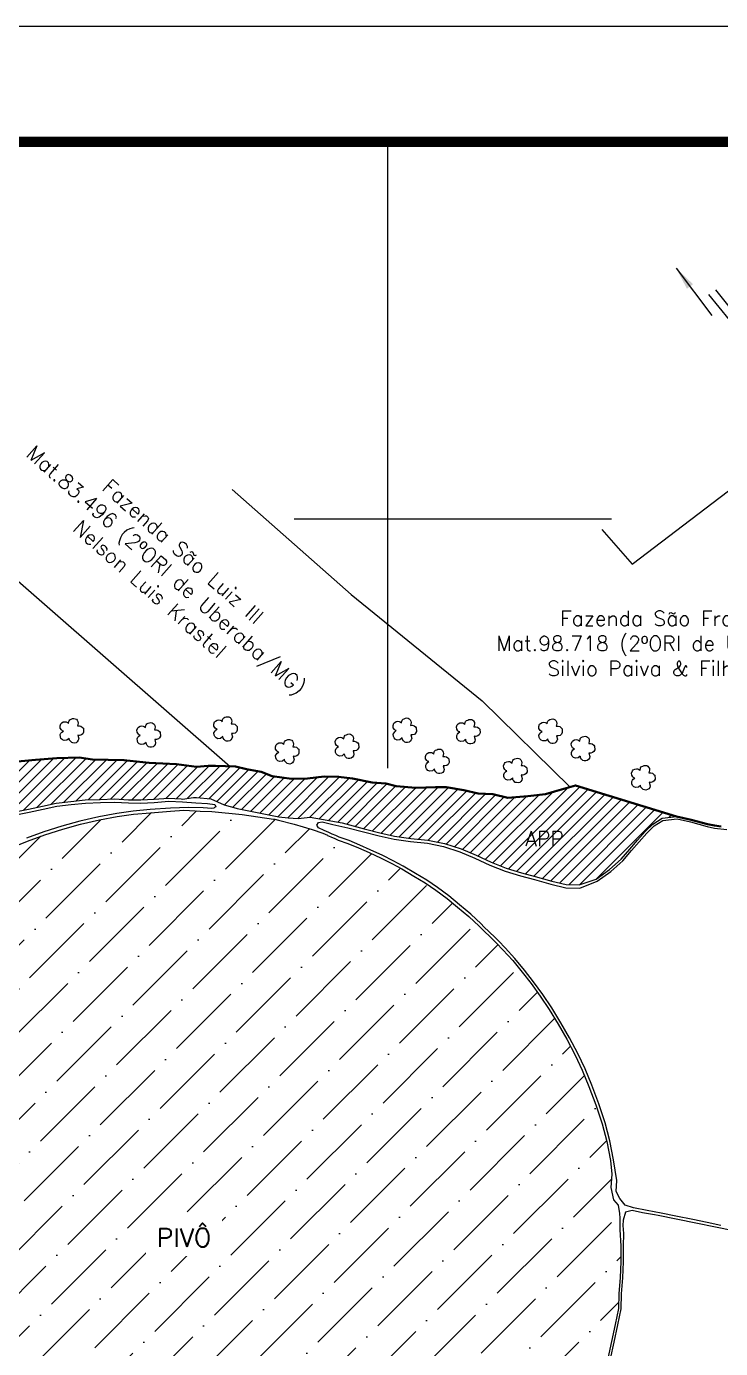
# Model space of a CAD drawing. Extents: x 734891 to 739346, y 7807240 to 7810390.
# Drawn here: x 736780 to 737682, y 7808671 to 7810390 of the extents above; entities that cross this region are included whole.
import ezdxf

# ---------------------------------------------------------------- set-up
doc = ezdxf.new("R2010")
doc.units = 0
doc.linetypes.add('CONTINUO', pattern=[0])
doc.linetypes.add('LIN0', pattern=[0])
for name, color, linetype, lineweight in [('0114000037', 1, 'Continuous', 40), ('MALHA', 8, 'Continuous', 9), ('TEXTO_DIVERSOS', 7, 'Continuous', 5)]:
    doc.layers.add(name, color=color, linetype=linetype, lineweight=lineweight)
for name, color, linetype in [('0114000037029', 5, 'Continuous'), ('0114000037031', 5, 'Continuous'), ('0114000037032', 5, 'Continuous'), ('APP', 1, 'Continuous'), ('MARGEM', 7, 'CONTINUO'), ('MATO', 3, 'Continuous'), ('PIVÔ', 5, 'Continuous'), ('RODOVIA', 1, 'Continuous'), ('TEXTO', 7, 'Continuous'), ('TEXTO CONFRONTANTES', 7, 'Continuous')]:
    doc.layers.add(name, color=color, linetype=linetype)
doc.styles.add('SIMPLEX', font='simplex', dxfattribs={"height": 0.2})
doc.styles.get("Standard").update_dxf_attribs({"font": 'arial.ttf'})
doc.dimstyles.new('ISO-25', dxfattribs={"dimtxt": 2.5, "dimasz": 2.5, "dimexe": 1.25, "dimexo": 0.625, "dimtad": 1, "dimtxsty": 'Standard', "dimcen": 2.5, "dimadec": 0, "dimazin": 0, "dimtfac": 1, "dimtmove": 0, "dimatfit": 3, "dimfxl": 1, "dimarcsym": 0})

msp = doc.modelspace()

# ---------------------------------------------------------------- hatches: boundary and pattern name
at = {"layer": 'APP'}
h = msp.add_hatch(dxfattribs=at)
h.set_pattern_fill('ANSI31', color=256, scale=80)
h.set_pattern_definition([(45, (0, 0), (-7.071067812, 7.071067812), [])])
h.paths.add_polyline_path([(736326.2, 7809155.5), (736337, 7809147.4), (736344.9, 7809140.7), (736355.5, 7809145.5), (736361.9, 7809151.1), (736371.4, 7809158.7), (736385.2, 7809169.4), (736400.8, 7809179.9), (736417.4, 7809191), (736430.2, 7809199), (736442, 7809206.7), (736454.2, 7809214.6), (736464.6, 7809221.5), (736480.6, 7809232.3), (736496.5, 7809243.8), (736514.8, 7809257.1), (736524.7, 7809263.8), (736540.3, 7809274.2), (736554.9, 7809282.6), (736570.7, 7809291.6), (736587, 7809301), (736603.9, 7809309.8), (736620, 7809318), (736637.8, 7809327.5), (736656.5, 7809337.1), (736673.7, 7809343.9), (736690.2, 7809350.4), (736709.2, 7809356.1), (736728.2, 7809361.1), (736746.9, 7809364.9), (736763.3, 7809368.6), (736782.7, 7809372.7), (736800.8, 7809376.4), (736818.8, 7809380.3), (736837.7, 7809382.5), (736856.4, 7809384.5), (736876, 7809385.2), (736894.5, 7809385.8), (736912.7, 7809384.8), (736928.8, 7809384.5), (736945.9, 7809385.4), (736964.9, 7809386.9), (736981.1, 7809385.8), (736982.9, 7809385.7), (736997, 7809387.8), (737001, 7809387.7), (737019.7, 7809385.9), (737037.1, 7809378), (737052.6, 7809373.8), (737054.1, 7809373.6), (737108, 7809362.4), (737120.2, 7809361.2), (737133.4, 7809360.5), (737148.8, 7809362), (737190.3, 7809354.8), (737219.1, 7809347.1), (737239.6, 7809341.9), (737258.7, 7809337.4), (737279.9, 7809334.4), (737302, 7809332.1), (737323.4, 7809327.8), (737345, 7809320.9), (737364.6, 7809312.7), (737384.2, 7809303.4), (737403.9, 7809295.9), (737423.7, 7809289.9), (737441.4, 7809284.9), (737462.9, 7809278.9), (737481.9, 7809274.4), (737498.7, 7809273.9), (737520.6, 7809281.3), (737538, 7809293.9), (737553.1, 7809307.5), (737564.4, 7809320.6), (737574.5, 7809332.1), (737584.4, 7809343.3), (737594.5, 7809353.1), (737606.5, 7809360.8), (737625, 7809362.8), (737493.8, 7809403.5), (737466.4, 7809395.4), (737454.9, 7809392.1), (737431.7, 7809389.5), (737405.8, 7809387.2), (737386.6, 7809392.1), (737367.5, 7809392.7), (737348.7, 7809397.2), (737325.6, 7809401.1), (737311.9, 7809401.3), (737286.3, 7809400.4), (737260.9, 7809402.5), (737247.2, 7809405.9), (737229.7, 7809407.3), (737204.1, 7809412.3), (737185.8, 7809414.7), (737167.3, 7809415), (737145.6, 7809412.4), (737124.7, 7809412), (737099.4, 7809415.4), (737085.3, 7809421.1), (737066.3, 7809424.4), (737051.7, 7809427.8), (737026, 7809428.8), (737016.1, 7809428.8), (737001.3, 7809427.6), (736974.9, 7809431), (736939.6, 7809432.9), (736906.7, 7809436.4), (736866, 7809437.1), (736848.5, 7809439.9), (736819.3, 7809438.8), (736791.9, 7809436.6), (736754.7, 7809433), (736726.9, 7809427.2), (736698.9, 7809417.2), (736666.3, 7809408.6), (736639.5, 7809404.9), (736605.4, 7809391.2), (736588, 7809383.6), (736570.1, 7809371), (736553.6, 7809365), (736532.2, 7809357.7), (736501.9, 7809341.2), (736473.1, 7809327), (736457.6, 7809322.8), (736431.2, 7809305.7), (736411.6, 7809285.9), (736403.4, 7809275.6), (736396.5, 7809269.6), (736389.8, 7809261.9), (736377.4, 7809251.6), (736354.6, 7809235.8), (736337, 7809207.3), (736326.5, 7809195.7), (736316, 7809187.4), (736299.3, 7809173.5), (736283.9, 7809160.9), (736249.7, 7809129.6), (736230.3, 7809118.6), (736217, 7809110.9), (736204.6, 7809106), (736193.5, 7809100.6), (736181.7, 7809094.2), (736166.7, 7809086.8), (736163, 7809074.9), (736160.3, 7809070.6), (736156.1, 7809064.5), (736149.6, 7809054.9), (736137.9, 7809042.9), (736116.9, 7809025.6), (736096.7, 7809010.4), (736074.1, 7808994), (736054.9, 7808978.8), (736032.4, 7808958.1), (736019.1, 7808936), (736012.2, 7808924.8), (736006, 7808914.8), (735997.9, 7808896.5), (735993.3, 7808867.3), (735982.3, 7808848.9), (735976.2, 7808839.5), (735966.6, 7808831.9), (735903.3, 7808910.6), (735889, 7808907.7), (735878.8, 7808905.5), (735867.6, 7808902.8), (735858.5, 7808896.1), (735840, 7808889.7), (735812.1, 7808876.7), (735792.7, 7808868.7), (735780.1, 7808860.7), (735824.2, 7808842.6), (735865.8, 7808822.5), (735898.6, 7808800.9), (735929.4, 7808778.5), (735970.7, 7808757.2), (735986.4, 7808785.9), (736016.9, 7808846.1), (736031.4, 7808868.6), (736047.9, 7808892.3), (736085.2, 7808937.5), (736107.9, 7808964.3), (736135.4, 7808988), (736167.2, 7809010.6), (736192.7, 7809026.9), (736247.7, 7809070.8), (736266.3, 7809090.4), (736304, 7809136.5), (736313.9, 7809147.9)])
at = {"layer": 'PIVÔ'}
h = msp.add_hatch(dxfattribs=at)
h.set_pattern_fill('ANSI36', color=3, scale=320)
h.set_pattern_definition([(45, (0, 0), (21.21320344, 77.78174593), [100, -20, 0, -20])])
h.paths.add_polyline_path([(736466.5, 7809026.1), (736472, 7809036.6), (736476, 7809045.5), (736480.5, 7809053.3), (736485.5, 7809064.2), (736494, 7809080.4), (736503.4, 7809098.4), (736513.8, 7809114.1), (736524.9, 7809130.7), (736536.6, 7809145.8), (736544.8, 7809157.7), (736547.9, 7809162.3), (736559.9, 7809176.5), (736562.9, 7809179.8), (736565.7, 7809182.1), (736569.9, 7809187.2), (736580.9, 7809198.7), (736597.1, 7809215), (736613.3, 7809229.8), (736630.3, 7809243.9), (736648.6, 7809258.3), (736668, 7809272.3), (736689.1, 7809285.2), (736712, 7809298.7), (736734.5, 7809310.5), (736758, 7809321.5), (736781.4, 7809330.9), (736803.7, 7809339.1), (736827.1, 7809346.6), (736850.3, 7809352.8), (736875, 7809358.5), (736898.1, 7809362.9), (736919.2, 7809365.8), (736941.3, 7809367.9), (736967.4, 7809369.9), (736984.8, 7809371), (736999.2, 7809370.4), (737005.9, 7809369.7), (737021.1, 7809369.5), (737060.5, 7809365.6), (737101, 7809359.6), (737103.1, 7809359.3), (737107.8, 7809358.3), (737127.9, 7809353.1), (737151.4, 7809346), (737165.3, 7809341.2), (737171.5, 7809338.5), (737171.6, 7809338.4), (737175.9, 7809336.6), (737180.8, 7809334.4), (737185.3, 7809332.4), (737198, 7809327.9), (737211.7, 7809322.1), (737225.4, 7809316), (737241.4, 7809308.8), (737254.9, 7809301.9), (737267.9, 7809294.8), (737283.7, 7809285.5), (737298.5, 7809276.7), (737312.1, 7809267.3), (737326.8, 7809256.4), (737340.5, 7809245.2), (737355.4, 7809233), (737368.5, 7809220.4), (737372.1, 7809216.8), (737386, 7809203.3), (737391.3, 7809198.1), (737399.6, 7809189.4), (737412.2, 7809175.5), (737424.5, 7809160.5), (737436.1, 7809145.7), (737448.1, 7809129.2), (737459.6, 7809112), (737471.4, 7809092.7), (737482.4, 7809073.2), (737493.6, 7809052.8), (737502.7, 7809033.1), (737511.4, 7809011.9), (737520.4, 7808988), (737528.4, 7808963.4), (737534.8, 7808940.3), (737539.2, 7808915.8), (737541.2, 7808897.9), (737540, 7808880.5), (737543.2, 7808864.6), (737549.5, 7808857.4), (737550.9, 7808846.5), (737551.3, 7808840.8), (737551.7, 7808825.9), (737552.7, 7808804), (737552.8, 7808783.9), (737552, 7808763.3), (737550.1, 7808742.2), (737549.6, 7808723.1), (737545.5, 7808702.3), (737540.7, 7808680.1), (737536.1, 7808658.3), (737530.7, 7808639), (737524, 7808621), (737517, 7808601.9), (737509, 7808583.3), (737500.5, 7808563.7), (737491, 7808545), (737481.5, 7808526.2), (737471.4, 7808509.1), (737459.1, 7808489.7), (737444.4, 7808469.7), (737429.1, 7808450.2), (737417.5, 7808437.2), (737407, 7808424.7), (737397.1, 7808413.9), (737392.6, 7808409), (737382.4, 7808397.6), (737370.6, 7808386.6), (737358.9, 7808376.8), (737347, 7808366.8), (737331, 7808354.5), (737313, 7808341.3), (737286.5, 7808323.3), (737257.6, 7808305.5), (737237.6, 7808295), (737216.1, 7808285.5), (737195.7, 7808276.4), (737174.3, 7808268.5), (737151.5, 7808260.9), (737122.9, 7808252.9), (737093.4, 7808246), (737072.3, 7808242.2), (737045.4, 7808239.2), (737014.1, 7808236.9), (736986.3, 7808235.8), (736965.9, 7808236), (736940.6, 7808237.1), (736913.7, 7808239.8), (736890.9, 7808243.4), (736865.3, 7808248.5), (736847.7, 7808252.2), (736827.4, 7808256.7), (736812.1, 7808259.4), (736798.1, 7808264.2), (736784.5, 7808270.3), (736764.9, 7808281.8), (736736, 7808297.6), (736688.9, 7808324.4), (736666.7, 7808337.7), (736637.5, 7808356.2), (736616.2, 7808371.9), (736594.1, 7808390.9), (736571.3, 7808411.5), (736550.4, 7808436), (736532.5, 7808458.5), (736512.3, 7808490), (736493.4, 7808522.7), (736480, 7808551), (736447.9, 7808625.4), (736440.9, 7808645.1), (736437.1, 7808659.2), (736433.1, 7808679.9), (736423.3, 7808739.5), (736420.8, 7808772.4), (736418.6, 7808806.5), (736421.6, 7808865.5), (736427.8, 7808904.5), (736432.4, 7808925), (736439.7, 7808951.2), (736450.6, 7808984.7), (736460.1, 7809010.5)])

# ---------------------------------------------------------------- linework, layer by layer
at = {"layer": '0114000037'}
msp.add_lwpolyline([(737683.4, 7809350), (737674.7, 7809351.2), (737665.6, 7809353), (737644.3, 7809358.8), (737625, 7809362.8), (737493.8, 7809403.5), (737466.4, 7809395.4), (737454.9, 7809392.1), (737431.7, 7809389.5), (737405.8, 7809387.2), (737386.6, 7809392.1), (737367.5, 7809392.7), (737348.7, 7809397.2), (737325.6, 7809401.1), (737311.9, 7809401.3), (737286.3, 7809400.4), (737260.9, 7809402.5), (737247.2, 7809405.9), (737229.7, 7809407.3), (737204.1, 7809412.3), (737185.8, 7809414.7), (737167.3, 7809415), (737145.6, 7809412.4), (737124.7, 7809412), (737099.4, 7809415.4), (737085.3, 7809421.1), (737066.3, 7809424.4), (737051.7, 7809427.8), (737026, 7809428.8), (737016.1, 7809428.8), (737001.3, 7809427.6), (736974.9, 7809431), (736939.6, 7809432.9), (736906.7, 7809436.4), (736866, 7809437.1), (736848.5, 7809439.9), (736819.3, 7809438.8), (736791.9, 7809436.6), (736754.7, 7809433)], dxfattribs=at)
at = {"layer": '0114000037029'}
msp.add_lwpolyline([(736764.1, 7809364.6), (736783.5, 7809368.8), (736801.7, 7809372.4), (736819.5, 7809376.4), (736838.2, 7809378.5), (736856.7, 7809380.5), (736876.2, 7809381.2), (736894.4, 7809381.8), (736912.6, 7809380.8), (736928.8, 7809380.5), (736946.1, 7809381.4), (736965, 7809382.9), (736982.7, 7809382.2), (737000.1, 7809380.9), (737015.6, 7809380.1), (737025, 7809378.5), (737026.2, 7809375.7), (737024.6, 7809374.5), (737023.8, 7809374), (737020.9, 7809373.6), (737009.8, 7809374.4), (736990.8, 7809374.9), (736967.2, 7809373.8), (736940.9, 7809371.9), (736918.7, 7809369.8), (736897.5, 7809366.8), (736874.2, 7809362.4), (736849.3, 7809356.7), (736826, 7809350.5), (736802.4, 7809342.9), (736780, 7809334.6)], dxfattribs=at)
at = {"layer": '0114000037031'}
msp.add_lwpolyline([(737683, 7808831.2), (737664.9, 7808835), (737646.6, 7808838.8), (737624.3, 7808843), (737605.4, 7808847), (737587, 7808850.5), (737569.1, 7808854.2), (737558.5, 7808857.5), (737551.6, 7808866.2), (737546.8, 7808875.1), (737547.6, 7808889.4), (737543.1, 7808916.4), (737538.7, 7808941.2), (737532.3, 7808964.5), (737524.1, 7808989.3), (737515.1, 7809013.4), (737506.3, 7809034.7), (737497.1, 7809054.6), (737485.9, 7809075.1), (737474.9, 7809094.8), (737463, 7809114.2), (737451.3, 7809131.5), (737439.2, 7809148.1), (737427.6, 7809163), (737415.2, 7809178.1), (737402.6, 7809192.1), (737394.2, 7809200.9), (737388.8, 7809206.1), (737374.9, 7809219.6), (737371.4, 7809223.2), (737358, 7809236), (737343.1, 7809248.3), (737329.2, 7809259.6), (737314.5, 7809270.5), (737300.6, 7809280.1), (737285.7, 7809289), (737269.9, 7809298.2), (737256.7, 7809305.4), (737243.2, 7809312.4), (737227, 7809319.6), (737213.3, 7809325.8), (737199.5, 7809331.6), (737186.8, 7809336.1), (737186.8, 7809336.1), (737182.4, 7809338.1), (737177.5, 7809340.2), (737173.3, 7809342), (737173.3, 7809342.1), (737167, 7809344.8), (737159.6, 7809348.3), (737157.6, 7809351.5), (737159.7, 7809355.1), (737164.4, 7809356.2), (737178.2, 7809352.7), (737197.8, 7809348.1), (737218.1, 7809343.2), (737238.6, 7809338), (737258, 7809333.4), (737279.4, 7809330.4), (737301.4, 7809328.1), (737322.4, 7809324), (737343.6, 7809317.1), (737363, 7809309), (737382.6, 7809299.7), (737402.6, 7809292.1), (737422.5, 7809286), (737440.4, 7809281.1), (737461.9, 7809275), (737481.4, 7809270.4), (737499.4, 7809269.9), (737522.1, 7809278.7), (737539.9, 7809291.6), (737555.2, 7809305.4), (737566.7, 7809318.6), (737576.7, 7809330.1), (737586.5, 7809341.2), (737596.3, 7809350.8), (737607.6, 7809357.9), (737626.2, 7809359.9), (737643.6, 7809355.9), (737664.9, 7809350), (737674.6, 7809348), (737690.5, 7809346.1)], dxfattribs=at)
at = {"layer": '0114000037032'}
msp.add_lwpolyline([(737971.9, 7808768.8), (737601.2, 7808844.2), (737596.6, 7808845), (737581.2, 7808847.7), (737567.4, 7808850.4), (737558.8, 7808848.5), (737556, 7808837.8), (737555.2, 7808831.1), (737556.4, 7808820.7), (737555.7, 7808804), (737555.8, 7808783.8), (737555, 7808763.2), (737553.1, 7808742.1), (737552.6, 7808722.8), (737548.5, 7808701.7), (737543.6, 7808679.5), (737539.1, 7808657.6)], dxfattribs=at)
at = {"layer": 'APP'}
msp.add_lwpolyline([(736763.3, 7809368.6), (736782.7, 7809372.7), (736800.8, 7809376.4), (736818.8, 7809380.3), (736837.7, 7809382.5), (736856.4, 7809384.5), (736876, 7809385.2), (736894.5, 7809385.8), (736912.7, 7809384.8), (736928.8, 7809384.5), (736945.9, 7809385.4), (736964.9, 7809386.9), (736981.1, 7809385.8), (736982.9, 7809385.7), (736997, 7809387.8), (737001, 7809387.7), (737019.7, 7809385.9), (737037.1, 7809378), (737052.6, 7809373.8), (737054.1, 7809373.6), (737108, 7809362.4), (737120.2, 7809361.2), (737133.4, 7809360.5), (737148.8, 7809362), (737190.3, 7809354.8), (737219.1, 7809347.1), (737239.6, 7809341.9), (737258.7, 7809337.4), (737279.9, 7809334.4), (737302, 7809332.1), (737323.4, 7809327.8), (737345, 7809320.9), (737364.6, 7809312.7), (737384.2, 7809303.4), (737403.9, 7809295.9), (737423.7, 7809289.9), (737441.4, 7809284.9), (737462.9, 7809278.9), (737481.9, 7809274.4), (737498.7, 7809273.9), (737520.6, 7809281.3), (737538, 7809293.9), (737553.1, 7809307.5), (737564.4, 7809320.6), (737574.5, 7809332.1), (737584.4, 7809343.3), (737594.5, 7809353.1), (737606.5, 7809360.8), (737625, 7809362.8), (737493.8, 7809403.5), (737466.4, 7809395.4), (737454.9, 7809392.1), (737431.7, 7809389.5), (737405.8, 7809387.2), (737386.6, 7809392.1), (737367.5, 7809392.7), (737348.7, 7809397.2), (737325.6, 7809401.1), (737311.9, 7809401.3), (737286.3, 7809400.4), (737260.9, 7809402.5), (737247.2, 7809405.9), (737229.7, 7809407.3), (737204.1, 7809412.3), (737185.8, 7809414.7), (737167.3, 7809415), (737145.6, 7809412.4), (737124.7, 7809412), (737099.4, 7809415.4), (737085.3, 7809421.1), (737066.3, 7809424.4), (737051.7, 7809427.8), (737026, 7809428.8), (737016.1, 7809428.8), (737001.3, 7809427.6), (736974.9, 7809431), (736939.6, 7809432.9), (736906.7, 7809436.4), (736866, 7809437.1), (736848.5, 7809439.9), (736819.3, 7809438.8), (736791.9, 7809436.6), (736754.7, 7809433)], dxfattribs=at)
at = {"layer": 'MALHA', "color": 8}
for p, q in [((737250, 7809425.7), (737250, 7810240.5)), ((737127.9, 7809750), (737540.8, 7809750))]:
    msp.add_line(p, q, dxfattribs=at)
at = {"layer": 'MATO', "linetype": 'CONTINUO'}
for points in [[(737035.3, 7809466.9, 0), (737032.5, 7809464.6, 0), (737029, 7809464.2, 0), (737026.5, 7809465.2, 0), (737024.8, 7809466.9, 0), (737024, 7809468.9, 0), (737023.8, 7809471.9, 0), (737024.8, 7809473.7, 0), (737025.8, 7809475.1, 0), (737027.8, 7809476.5, 0), (737026.5, 7809476.9, 0), (737025.3, 7809477.9, 0), (737023.8, 7809480.3, 0), (737023.5, 7809483.1, 0), (737024.6, 7809486, 0), (737025.7, 7809487, 0), (737027.8, 7809488.3, 0), (737029.9, 7809488.6, 0), (737031.7, 7809488.3, 0), (737033, 7809487.7, 0), (737034.5, 7809486.3, 0), (737035, 7809488.9, 0), (737035.3, 7809489.9, 0), (737036.5, 7809491.3, 0), (737038.1, 7809492, 0), (737039.8, 7809492.7, 0), (737041.6, 7809492.8, 0), (737043.3, 7809492.6, 0), (737044.7, 7809491.9, 0), (737045.8, 7809490.7, 0), (737046.7, 7809488.9, 0), (737047, 7809486.9, 0), (737046.2, 7809483.3, 0), (737048.7, 7809483.4, 0), (737050.8, 7809482.9, 0), (737052.7, 7809481.3, 0), (737053.8, 7809480.1, 0), (737054.1, 7809475.2, 0), (737052.9, 7809473, 0), (737051.3, 7809471.5, 0), (737048.8, 7809470.8, 0), (737046.6, 7809471, 0), (737047.8, 7809466.4, 0), (737047.2, 7809464.5, 0), (737045.9, 7809462.6, 0), (737044.4, 7809461.4, 0), (737042.3, 7809460.9, 0), (737040.3, 7809461, 0), (737038.7, 7809461.5, 0), (737037, 7809463.2, 0), (737035.7, 7809464.8, 0), (737035.4, 7809467.2, 0)], [(737268.4, 7809465.1, 0), (737265.6, 7809462.8, 0), (737262.1, 7809462.4, 0), (737259.6, 7809463.4, 0), (737257.9, 7809465.1, 0), (737257.1, 7809467.1, 0), (737256.9, 7809470.1, 0), (737257.9, 7809471.9, 0), (737258.9, 7809473.3, 0), (737260.9, 7809474.7, 0), (737259.6, 7809475.1, 0), (737258.4, 7809476.1, 0), (737256.9, 7809478.5, 0), (737256.6, 7809481.3, 0), (737257.7, 7809484.2, 0), (737258.8, 7809485.2, 0), (737260.9, 7809486.5, 0), (737263, 7809486.8, 0), (737264.8, 7809486.5, 0), (737266.1, 7809485.9, 0), (737267.6, 7809484.6, 0), (737268.1, 7809487.1, 0), (737268.4, 7809488.1, 0), (737269.6, 7809489.6, 0), (737271.2, 7809490.2, 0), (737272.9, 7809490.9, 0), (737274.7, 7809491.1, 0), (737276.4, 7809490.8, 0), (737277.8, 7809490.1, 0), (737278.9, 7809488.9, 0), (737279.8, 7809487.1, 0), (737280.1, 7809485.1, 0), (737279.3, 7809481.5, 0), (737281.8, 7809481.6, 0), (737283.9, 7809481.1, 0), (737285.8, 7809479.5, 0), (737286.9, 7809478.3, 0), (737287.2, 7809473.4, 0), (737286, 7809471.2, 0), (737284.4, 7809469.7, 0), (737281.9, 7809469, 0), (737279.7, 7809469.2, 0), (737280.9, 7809464.6, 0), (737280.3, 7809462.7, 0), (737279, 7809460.8, 0), (737277.5, 7809459.6, 0), (737275.4, 7809459.1, 0), (737273.4, 7809459.2, 0), (737271.8, 7809459.7, 0), (737270.1, 7809461.4, 0), (737268.8, 7809463, 0), (737268.5, 7809465.4, 0)], [(736835.5, 7809464.5, 0), (736832.7, 7809462.2, 0), (736829.2, 7809461.8, 0), (736826.7, 7809462.8, 0), (736824.9, 7809464.5, 0), (736824.2, 7809466.5, 0), (736824, 7809469.5, 0), (736824.9, 7809471.3, 0), (736825.9, 7809472.7, 0), (736828, 7809474.1, 0), (736826.7, 7809474.5, 0), (736825.4, 7809475.5, 0), (736823.9, 7809477.9, 0), (736823.7, 7809480.7, 0), (736824.7, 7809483.6, 0), (736825.9, 7809484.6, 0), (736827.9, 7809485.9, 0), (736830.1, 7809486.2, 0), (736831.8, 7809485.9, 0), (736833.2, 7809485.3, 0), (736834.7, 7809484, 0), (736835.1, 7809486.5, 0), (736835.5, 7809487.5, 0), (736836.6, 7809488.9, 0), (736838.3, 7809489.6, 0), (736839.9, 7809490.3, 0), (736841.7, 7809490.4, 0), (736843.5, 7809490.2, 0), (736844.9, 7809489.5, 0), (736845.9, 7809488.3, 0), (736846.8, 7809486.5, 0), (736847.2, 7809484.5, 0), (736846.4, 7809480.9, 0), (736848.9, 7809481, 0), (736850.9, 7809480.5, 0), (736852.9, 7809478.9, 0), (736854, 7809477.7, 0), (736854.3, 7809472.8, 0), (736853.1, 7809470.6, 0), (736851.5, 7809469.1, 0), (736848.9, 7809468.4, 0), (736846.7, 7809468.6, 0), (736847.9, 7809464, 0), (736847.4, 7809462.1, 0), (736846, 7809460.2, 0), (736844.6, 7809459, 0), (736842.5, 7809458.5, 0), (736840.4, 7809458.6, 0), (736838.9, 7809459.1, 0), (736837.1, 7809460.8, 0), (736835.9, 7809462.4, 0), (736835.5, 7809464.8, 0)], [(736935.5, 7809459.2, 0), (736932.7, 7809456.9, 0), (736929.2, 7809456.5, 0), (736926.7, 7809457.5, 0), (736925, 7809459.2, 0), (736924.2, 7809461.2, 0), (736924, 7809464.1, 0), (736925, 7809466, 0), (736926, 7809467.4, 0), (736928, 7809468.7, 0), (736926.7, 7809469.2, 0), (736925.5, 7809470.2, 0), (736924, 7809472.6, 0), (736923.7, 7809475.3, 0), (736924.8, 7809478.3, 0), (736925.9, 7809479.3, 0), (736928, 7809480.6, 0), (736930.1, 7809480.8, 0), (736931.8, 7809480.6, 0), (736933.2, 7809480, 0), (736934.7, 7809478.6, 0), (736935.2, 7809481.2, 0), (736935.5, 7809482.2, 0), (736936.7, 7809483.6, 0), (736938.3, 7809484.2, 0), (736940, 7809485, 0), (736941.8, 7809485.1, 0), (736943.5, 7809484.9, 0), (736944.9, 7809484.1, 0), (736946, 7809483, 0), (736946.9, 7809481.2, 0), (736947.2, 7809479.2, 0), (736946.4, 7809475.6, 0), (736948.9, 7809475.7, 0), (736951, 7809475.2, 0), (736952.9, 7809473.6, 0), (736954, 7809472.4, 0), (736954.3, 7809467.4, 0), (736953.1, 7809465.2, 0), (736951.5, 7809463.8, 0), (736949, 7809463.1, 0), (736946.8, 7809463.3, 0), (736947.9, 7809458.7, 0), (736947.4, 7809456.7, 0), (736946.1, 7809454.9, 0), (736944.6, 7809453.7, 0), (736942.5, 7809453.2, 0), (736940.5, 7809453.3, 0), (736938.9, 7809453.7, 0), (736937.1, 7809455.5, 0), (736935.9, 7809457.1, 0), (736935.6, 7809459.4, 0)], [(737351, 7809463.4, 0), (737348.2, 7809461, 0), (737344.7, 7809460.6, 0), (737342.2, 7809461.6, 0), (737340.4, 7809463.3, 0), (737339.7, 7809465.3, 0), (737339.5, 7809468.3, 0), (737340.5, 7809470.2, 0), (737341.5, 7809471.5, 0), (737343.5, 7809472.9, 0), (737342.2, 7809473.3, 0), (737340.9, 7809474.4, 0), (737339.4, 7809476.7, 0), (737339.2, 7809479.5, 0), (737340.2, 7809482.4, 0), (737341.4, 7809483.4, 0), (737343.4, 7809484.7, 0), (737345.6, 7809485, 0), (737347.3, 7809484.7, 0), (737348.7, 7809484.1, 0), (737350.2, 7809482.8, 0), (737350.6, 7809485.3, 0), (737351, 7809486.4, 0), (737352.1, 7809487.8, 0), (737353.8, 7809488.4, 0), (737355.4, 7809489.1, 0), (737357.3, 7809489.3, 0), (737359, 7809489, 0), (737360.4, 7809488.3, 0), (737361.4, 7809487.2, 0), (737362.4, 7809485.4, 0), (737362.7, 7809483.3, 0), (737361.9, 7809479.8, 0), (737364.4, 7809479.8, 0), (737366.5, 7809479.3, 0), (737368.4, 7809477.8, 0), (737369.5, 7809476.5, 0), (737369.8, 7809471.6, 0), (737368.6, 7809469.4, 0), (737367, 7809467.9, 0), (737364.5, 7809467.2, 0), (737362.2, 7809467.4, 0), (737363.4, 7809462.8, 0), (737362.9, 7809460.9, 0), (737361.6, 7809459, 0), (737360.1, 7809457.8, 0), (737358, 7809457.3, 0), (737355.9, 7809457.5, 0), (737354.4, 7809457.9, 0), (737352.6, 7809459.6, 0), (737351.4, 7809461.2, 0), (737351.1, 7809463.6, 0)], [(737457.9, 7809463.9, 0), (737455.1, 7809461.6, 0), (737451.6, 7809461.2, 0), (737449.1, 7809462.2, 0), (737447.4, 7809463.9, 0), (737446.6, 7809465.9, 0), (737446.4, 7809468.9, 0), (737447.4, 7809470.7, 0), (737448.4, 7809472.1, 0), (737450.4, 7809473.5, 0), (737449.1, 7809473.9, 0), (737447.9, 7809474.9, 0), (737446.4, 7809477.3, 0), (737446.1, 7809480.1, 0), (737447.2, 7809483, 0), (737448.3, 7809484, 0), (737450.4, 7809485.3, 0), (737452.5, 7809485.6, 0), (737454.3, 7809485.3, 0), (737455.6, 7809484.7, 0), (737457.1, 7809483.4, 0), (737457.6, 7809485.9, 0), (737458, 7809486.9, 0), (737459.1, 7809488.4, 0), (737460.7, 7809489, 0), (737462.4, 7809489.7, 0), (737464.2, 7809489.9, 0), (737465.9, 7809489.6, 0), (737467.3, 7809488.9, 0), (737468.4, 7809487.8, 0), (737469.3, 7809485.9, 0), (737469.6, 7809483.9, 0), (737468.8, 7809480.4, 0), (737471.3, 7809480.4, 0), (737473.4, 7809479.9, 0), (737475.4, 7809478.4, 0), (737476.4, 7809477.1, 0), (737476.7, 7809472.2, 0), (737475.5, 7809470, 0), (737473.9, 7809468.5, 0), (737471.4, 7809467.8, 0), (737469.2, 7809468, 0), (737470.4, 7809463.4, 0), (737469.8, 7809461.5, 0), (737468.5, 7809459.6, 0), (737467, 7809458.4, 0), (737464.9, 7809457.9, 0), (737462.9, 7809458.1, 0), (737461.3, 7809458.5, 0), (737459.6, 7809460.2, 0), (737458.4, 7809461.8, 0), (737458, 7809464.2, 0)], [(737115.5, 7809437.2, 0), (737112.7, 7809434.9, 0), (737109.2, 7809434.5, 0), (737106.7, 7809435.5, 0), (737105, 7809437.2, 0), (737104.2, 7809439.2, 0), (737104, 7809442.2, 0), (737105, 7809444, 0), (737106, 7809445.4, 0), (737108, 7809446.8, 0), (737106.7, 7809447.2, 0), (737105.5, 7809448.2, 0), (737104, 7809450.6, 0), (737103.7, 7809453.4, 0), (737104.8, 7809456.3, 0), (737105.9, 7809457.3, 0), (737108, 7809458.6, 0), (737110.1, 7809458.9, 0), (737111.9, 7809458.6, 0), (737113.2, 7809458, 0), (737114.7, 7809456.7, 0), (737115.2, 7809459.2, 0), (737115.5, 7809460.2, 0), (737116.7, 7809461.7, 0), (737118.3, 7809462.3, 0), (737120, 7809463, 0), (737121.8, 7809463.2, 0), (737123.5, 7809462.9, 0), (737124.9, 7809462.2, 0), (737126, 7809461, 0), (737126.9, 7809459.2, 0), (737127.2, 7809457.2, 0), (737126.4, 7809453.7, 0), (737128.9, 7809453.7, 0), (737131, 7809453.2, 0), (737132.9, 7809451.6, 0), (737134, 7809450.4, 0), (737134.3, 7809445.5, 0), (737133.1, 7809443.3, 0), (737131.5, 7809441.8, 0), (737129, 7809441.1, 0), (737126.8, 7809441.3, 0), (737128, 7809436.7, 0), (737127.4, 7809434.8, 0), (737126.1, 7809432.9, 0), (737124.6, 7809431.7, 0), (737122.5, 7809431.2, 0), (737120.5, 7809431.3, 0), (737118.9, 7809431.8, 0), (737117.2, 7809433.5, 0), (737115.9, 7809435.1, 0), (737115.6, 7809437.5, 0)], [(737193.3, 7809444.4, 0), (737190.6, 7809442, 0), (737187.1, 7809441.6, 0), (737184.6, 7809442.6, 0), (737182.8, 7809444.4, 0), (737182, 7809446.4, 0), (737181.8, 7809449.3, 0), (737182.8, 7809451.2, 0), (737183.8, 7809452.5, 0), (737185.8, 7809453.9, 0), (737184.5, 7809454.3, 0), (737183.3, 7809455.4, 0), (737181.8, 7809457.7, 0), (737181.5, 7809460.5, 0), (737182.6, 7809463.4, 0), (737183.7, 7809464.5, 0), (737185.8, 7809465.7, 0), (737187.9, 7809466, 0), (737189.7, 7809465.8, 0), (737191, 7809465.1, 0), (737192.5, 7809463.8, 0), (737193, 7809466.3, 0), (737193.4, 7809467.4, 0), (737194.5, 7809468.8, 0), (737196.2, 7809469.4, 0), (737197.8, 7809470.1, 0), (737199.6, 7809470.3, 0), (737201.3, 7809470, 0), (737202.7, 7809469.3, 0), (737203.8, 7809468.2, 0), (737204.7, 7809466.4, 0), (737205.1, 7809464.4, 0), (737204.2, 7809460.8, 0), (737206.7, 7809460.8, 0), (737208.8, 7809460.3, 0), (737210.8, 7809458.8, 0), (737211.8, 7809457.5, 0), (737212.1, 7809452.6, 0), (737210.9, 7809450.4, 0), (737209.3, 7809448.9, 0), (737206.8, 7809448.3, 0), (737204.6, 7809448.5, 0), (737205.8, 7809443.9, 0), (737205.2, 7809441.9, 0), (737203.9, 7809440, 0), (737202.4, 7809438.9, 0), (737200.4, 7809438.3, 0), (737198.3, 7809438.5, 0), (737196.7, 7809438.9, 0), (737195, 7809440.6, 0), (737193.8, 7809442.2, 0), (737193.4, 7809444.6, 0)], [(737500.1, 7809441.4, 0), (737497.3, 7809439.1, 0), (737493.8, 7809438.7, 0), (737491.3, 7809439.6, 0), (737489.5, 7809441.4, 0), (737488.8, 7809443.4, 0), (737488.6, 7809446.3, 0), (737489.6, 7809448.2, 0), (737490.6, 7809449.6, 0), (737492.6, 7809450.9, 0), (737491.3, 7809451.3, 0), (737490, 7809452.4, 0), (737488.6, 7809454.7, 0), (737488.3, 7809457.5, 0), (737489.4, 7809460.4, 0), (737490.5, 7809461.5, 0), (737492.6, 7809462.7, 0), (737494.7, 7809463, 0), (737496.4, 7809462.8, 0), (737497.8, 7809462.2, 0), (737499.3, 7809460.8, 0), (737499.8, 7809463.4, 0), (737500.1, 7809464.4, 0), (737501.3, 7809465.8, 0), (737502.9, 7809466.4, 0), (737504.5, 7809467.1, 0), (737506.4, 7809467.3, 0), (737508.1, 7809467.1, 0), (737509.5, 7809466.3, 0), (737510.6, 7809465.2, 0), (737511.5, 7809463.4, 0), (737511.8, 7809461.4, 0), (737511, 7809457.8, 0), (737513.5, 7809457.8, 0), (737515.6, 7809457.3, 0), (737517.5, 7809455.8, 0), (737518.6, 7809454.6, 0), (737518.9, 7809449.6, 0), (737517.7, 7809447.4, 0), (737516.1, 7809446, 0), (737513.6, 7809445.3, 0), (737511.4, 7809445.5, 0), (737512.5, 7809440.9, 0), (737512, 7809438.9, 0), (737510.7, 7809437, 0), (737509.2, 7809435.9, 0), (737507.1, 7809435.4, 0), (737505.1, 7809435.5, 0), (737503.5, 7809435.9, 0), (737501.7, 7809437.7, 0), (737500.5, 7809439.2, 0), (737500.2, 7809441.6, 0)], [(737310.6, 7809424.8, 0), (737307.8, 7809422.4, 0), (737304.3, 7809422, 0), (737301.8, 7809423, 0), (737300, 7809424.8, 0), (737299.3, 7809426.8, 0), (737299.1, 7809429.7, 0), (737300.1, 7809431.6, 0), (737301.1, 7809432.9, 0), (737303.1, 7809434.3, 0), (737301.8, 7809434.7, 0), (737300.5, 7809435.8, 0), (737299, 7809438.1, 0), (737298.8, 7809440.9, 0), (737299.9, 7809443.8, 0), (737301, 7809444.9, 0), (737303, 7809446.1, 0), (737305.2, 7809446.4, 0), (737306.9, 7809446.2, 0), (737308.3, 7809445.5, 0), (737309.8, 7809444.2, 0), (737310.2, 7809446.7, 0), (737310.6, 7809447.8, 0), (737311.7, 7809449.2, 0), (737313.4, 7809449.8, 0), (737315, 7809450.5, 0), (737316.9, 7809450.7, 0), (737318.6, 7809450.4, 0), (737320, 7809449.7, 0), (737321, 7809448.6, 0), (737322, 7809446.8, 0), (737322.3, 7809444.8, 0), (737321.5, 7809441.2, 0), (737324, 7809441.2, 0), (737326.1, 7809440.7, 0), (737328, 7809439.2, 0), (737329.1, 7809437.9, 0), (737329.4, 7809433, 0), (737328.2, 7809430.8, 0), (737326.6, 7809429.3, 0), (737324.1, 7809428.7, 0), (737321.8, 7809428.9, 0), (737323, 7809424.3, 0), (737322.5, 7809422.3, 0), (737321.2, 7809420.4, 0), (737319.7, 7809419.3, 0), (737317.6, 7809418.7, 0), (737315.6, 7809418.9, 0), (737314, 7809419.3, 0), (737312.2, 7809421, 0), (737311, 7809422.6, 0), (737310.7, 7809425, 0)], [(737412.2, 7809412.9, 0), (737409.4, 7809410.6, 0), (737405.9, 7809410.2, 0), (737403.4, 7809411.1, 0), (737401.6, 7809412.9, 0), (737400.9, 7809414.9, 0), (737400.7, 7809417.8, 0), (737401.6, 7809419.7, 0), (737402.7, 7809421.1, 0), (737404.7, 7809422.4, 0), (737403.4, 7809422.8, 0), (737402.1, 7809423.9, 0), (737400.6, 7809426.2, 0), (737400.4, 7809429, 0), (737401.4, 7809431.9, 0), (737402.6, 7809433, 0), (737404.6, 7809434.2, 0), (737406.8, 7809434.5, 0), (737408.5, 7809434.3, 0), (737409.9, 7809433.7, 0), (737411.4, 7809432.3, 0), (737411.8, 7809434.9, 0), (737412.2, 7809435.9, 0), (737413.3, 7809437.3, 0), (737415, 7809437.9, 0), (737416.6, 7809438.6, 0), (737418.5, 7809438.8, 0), (737420.2, 7809438.6, 0), (737421.6, 7809437.8, 0), (737422.6, 7809436.7, 0), (737423.5, 7809434.9, 0), (737423.9, 7809432.9, 0), (737423.1, 7809429.3, 0), (737425.6, 7809429.3, 0), (737427.7, 7809428.8, 0), (737429.6, 7809427.3, 0), (737430.7, 7809426.1, 0), (737431, 7809421.1, 0), (737429.8, 7809418.9, 0), (737428.2, 7809417.5, 0), (737425.6, 7809416.8, 0), (737423.4, 7809417, 0), (737424.6, 7809412.4, 0), (737424.1, 7809410.4, 0), (737422.7, 7809408.5, 0), (737421.3, 7809407.4, 0), (737419.2, 7809406.9, 0), (737417.1, 7809407, 0), (737415.6, 7809407.4, 0), (737413.8, 7809409.2, 0), (737412.6, 7809410.7, 0), (737412.2, 7809413.1, 0)], [(737578.5, 7809403.4, 0), (737575.7, 7809401.1, 0), (737572.2, 7809400.7, 0), (737569.7, 7809401.6, 0), (737568, 7809403.4, 0), (737567.2, 7809405.4, 0), (737567, 7809408.3, 0), (737568, 7809410.2, 0), (737569, 7809411.6, 0), (737571, 7809412.9, 0), (737569.7, 7809413.3, 0), (737568.5, 7809414.4, 0), (737567, 7809416.7, 0), (737566.7, 7809419.5, 0), (737567.8, 7809422.4, 0), (737568.9, 7809423.5, 0), (737571, 7809424.7, 0), (737573.1, 7809425, 0), (737574.9, 7809424.8, 0), (737576.2, 7809424.2, 0), (737577.7, 7809422.8, 0), (737578.2, 7809425.4, 0), (737578.6, 7809426.4, 0), (737579.7, 7809427.8, 0), (737581.3, 7809428.4, 0), (737583, 7809429.1, 0), (737584.8, 7809429.3, 0), (737586.5, 7809429.1, 0), (737587.9, 7809428.3, 0), (737589, 7809427.2, 0), (737589.9, 7809425.4, 0), (737590.2, 7809423.4, 0), (737589.4, 7809419.8, 0), (737591.9, 7809419.8, 0), (737594, 7809419.3, 0), (737595.9, 7809417.8, 0), (737597, 7809416.6, 0), (737597.3, 7809411.6, 0), (737596.1, 7809409.4, 0), (737594.5, 7809408, 0), (737592, 7809407.3, 0), (737589.8, 7809407.5, 0), (737591, 7809402.9, 0), (737590.4, 7809400.9, 0), (737589.1, 7809399, 0), (737587.6, 7809397.9, 0), (737585.5, 7809397.4, 0), (737583.5, 7809397.5, 0), (737581.9, 7809397.9, 0), (737580.2, 7809399.7, 0), (737579, 7809401.2, 0), (737578.6, 7809403.6, 0)]]:
    msp.add_polyline3d(points, dxfattribs=at)
at = {"layer": 'PIVÔ', "color": 0}
msp.add_lwpolyline([(736758, 7809321.5), (736781.4, 7809330.9), (736803.7, 7809339.1), (736827.1, 7809346.6), (736850.3, 7809352.8), (736875, 7809358.5), (736898.1, 7809362.9), (736919.2, 7809365.8), (736941.3, 7809367.9), (736967.4, 7809369.9), (736984.8, 7809371), (736999.2, 7809370.4), (737005.9, 7809369.7), (737021.1, 7809369.5), (737060.5, 7809365.6), (737101, 7809359.6), (737103.1, 7809359.3), (737107.8, 7809358.3), (737127.9, 7809353.1), (737151.4, 7809346), (737165.3, 7809341.2), (737171.5, 7809338.5), (737171.6, 7809338.4), (737175.9, 7809336.6), (737180.8, 7809334.4), (737185.3, 7809332.4), (737198, 7809327.9), (737211.7, 7809322.1), (737225.4, 7809316), (737241.4, 7809308.8), (737254.9, 7809301.9), (737267.9, 7809294.8), (737283.7, 7809285.5), (737298.5, 7809276.7), (737312.1, 7809267.3), (737326.8, 7809256.4), (737340.5, 7809245.2), (737355.4, 7809233), (737368.5, 7809220.4), (737372.1, 7809216.8), (737386, 7809203.3), (737391.3, 7809198.1), (737399.6, 7809189.4), (737412.2, 7809175.5), (737424.5, 7809160.5), (737436.1, 7809145.7), (737448.1, 7809129.2), (737459.6, 7809112), (737471.4, 7809092.7), (737482.4, 7809073.2), (737493.6, 7809052.8), (737502.7, 7809033.1), (737511.4, 7809011.9), (737520.4, 7808988), (737528.4, 7808963.4), (737534.8, 7808940.3), (737539.2, 7808915.8), (737541.2, 7808897.9), (737540, 7808880.5), (737543.2, 7808864.6), (737549.5, 7808857.4), (737550.9, 7808846.5), (737551.3, 7808840.8), (737551.7, 7808825.9), (737552.7, 7808804), (737552.8, 7808783.9), (737552, 7808763.3), (737550.1, 7808742.2), (737549.6, 7808723.1), (737545.5, 7808702.3), (737540.7, 7808680.1), (737536.1, 7808658.3)], dxfattribs=at)
at = {"layer": 'RODOVIA'}
for points in [[(737788, 7809893.4), (737667.1, 7810041.9)], [(737676.1, 7810048), (737803.5, 7809889), (737842.7, 7809838.1), (737894.7, 7809770.4), (737919.8, 7809734.7), (737942.8, 7809708.8), (737969.5, 7809687.7), (737997, 7809670.9), (738027.9, 7809654.7), (738049.4, 7809643.8), (738070.3, 7809627.4), (738090.2, 7809605.3), (738102, 7809592.6), (738113.3, 7809582), (738122.7, 7809576.6), (738141.9, 7809575.3), (738157.9, 7809583.3), (738181.1, 7809602.7), (738214.3, 7809629), (738342.7, 7809732), (738433.6, 7809805.1)]]:
    msp.add_lwpolyline(points, dxfattribs=at)
at = {"layer": 'TEXTO', "color": 0}
for points in [[(737527.9, 7809736.3), (737567.5, 7809691.1), (737796.6, 7809865.6)], [(737047.5, 7809788.2), (737202.3, 7809651.6), (737372.5, 7809513.6), (737486.7, 7809401.4)], [(736644.2, 7809777.8), (737045, 7809428)]]:
    msp.add_lwpolyline(points, dxfattribs=at)

# ---------------------------------------------------------------- texts
at = {"layer": 'TEXTO CONFRONTANTES', "insert": (736961.9, 7809683.3), "char_height": 19.5, "width": 545.438, "attachment_point": 5, "rotation": 318.5593, "style": 'SIMPLEX'}
msp.add_mtext('Fazenda São Luiz III\\PMat.83.496 (2ºORI de Uberaba/MG)\\PNelson Luis Krastel', dxfattribs=at)
at = {"layer": 'TEXTO CONFRONTANTES', "insert": (737627.6, 7809588), "char_height": 19.5, "width": 545.438, "attachment_point": 5, "style": 'SIMPLEX'}
msp.add_mtext('Fazenda São Francisco^JMat.98.718 (2ºORI de Uberaba/MG)\\PSilvio Paiva & Filhos Ltda', dxfattribs=at)
at = {"layer": 'TEXTO_DIVERSOS', "insert": (737453.6, 7809343.8), "char_height": 19.5, "width": 65.469, "attachment_point": 2, "style": 'SIMPLEX'}
msp.add_mtext('APP', dxfattribs=at)

# ---------------------------------------------------------------- leaders
at = {"layer": 'TEXTO'}
msp.add_leader([(737624.6, 7810076.3), (737671.2, 7810014.5)], dimstyle='ISO-25', override={"dimasz": 30, "dimzin": 0}, dxfattribs=at)

# ---------------------------------------------------------------- next in the draw order: texts
at = {"layer": 'TEXTO', "insert": (736984.8, 7808815.3), "char_height": 24, "width": 74.657, "attachment_point": 5, "style": 'SIMPLEX', "bg_fill": 3, "box_fill_scale": 1.5, "bg_fill_color": 256, "bg_fill_transparency": 0}
msp.add_mtext('PIVÔ', dxfattribs=at)

# ---------------------------------------------------------------- next in the draw order: linework, layer by layer
at = {"layer": 'MARGEM', "color": 174, "linetype": 'LIN0', "flags": 128}
msp.add_lwpolyline([(739346.4, 7810390.5), (734891.4, 7810390.5), (734891.4, 7807240.5), (739346.4, 7807240.5)], close=True, dxfattribs=at)
at = {"layer": 'MARGEM', "color": 174, "linetype": 'LIN0', "const_width": 13.6, "flags": 128}
msp.add_lwpolyline([(739196.4, 7810240.5), (735041.4, 7810240.5), (735041.4, 7807390.5), (739196.4, 7807390.5)], close=True, dxfattribs=at)

doc.saveas('drawing.dxf')
